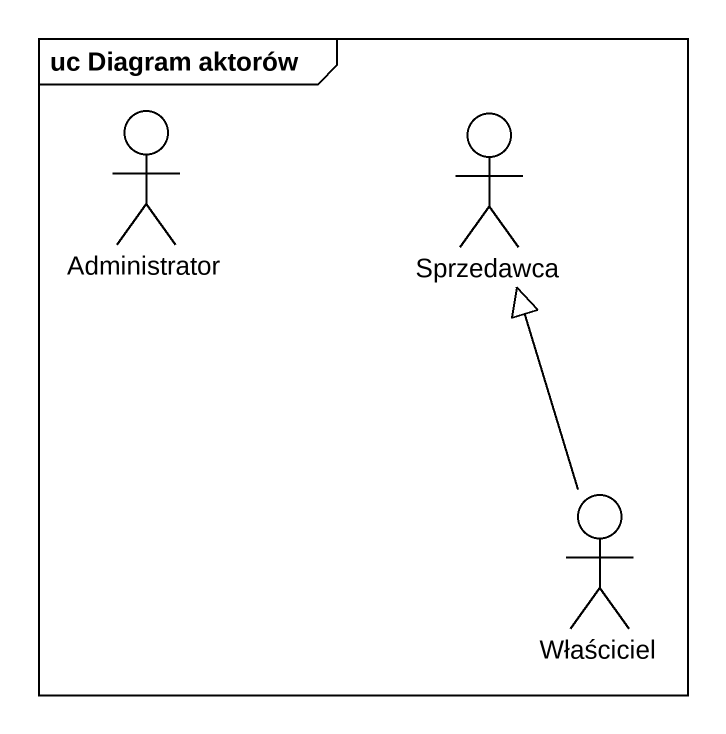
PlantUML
@startuml
mainframe uc Diagram aktorów
actor Administrator
actor Sprzedawca
actor Właściciel
Właściciel -up-|> Sprzedawca
@enduml
